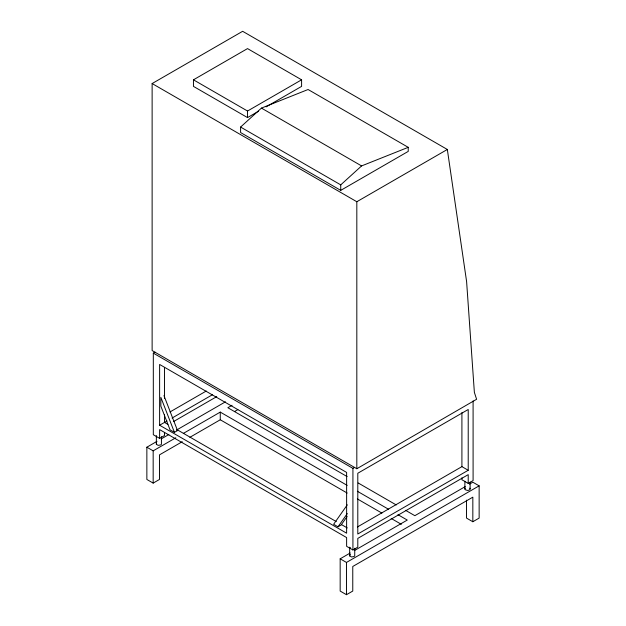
<?xml version="1.0" encoding="UTF-8"?>
<svg xmlns="http://www.w3.org/2000/svg" width="626" height="626" viewBox="0 0 626 626"><rect width="100%" height="100%" fill="white"/><g stroke="black" fill="none" stroke-linecap="round" stroke-linejoin="round"><path stroke-width="0.94" d="M157.001 441.346L146.86 447.207L146.86 479.461L153.167 483.1L159.466 479.461L159.466 454.875L182.26 441.713M153.167 483.1L153.167 450.845L146.86 447.207M155.013 352.148L153.315 353.127L153.315 434.726L159.622 438.357L164.497 435.547L164.497 432.629M159.622 438.357L159.622 429.608L346.624 537.57L346.624 546.326L352.923 549.964L357.798 547.147L357.798 538.399L468.217 474.649L468.217 483.405L473.092 480.588L473.092 400.93M159.622 425.226L159.622 364.457L346.624 472.427L346.624 533.195L159.622 425.226L167.025 420.954M164.497 414.702L164.497 422.417L167.878 424.365M164.497 398.3L164.497 367.431M189.866 437.324L220.266 419.772L220.266 412.104L347.187 485.385M161.453 436.658L161.43 444.249L160.726 444.937L158.175 445.36L156.351 444.311L156.383 443.529M354.762 548.259L354.731 555.857L354.034 556.545L351.483 556.968L349.66 555.911L350.388 554.44M347.305 504.822L333.635 524.275L338.009 526.802L341.107 525.011L347.125 516.45M338.009 526.802L347.305 513.57M240.595 127.055L261.441 108.102L308.086 89.51L408.23 147.329L408.23 151.398L340.74 190.367L240.595 132.548L240.595 127.055L340.74 184.873L340.74 190.367M340.74 184.873L361.585 165.921L408.23 147.329M152.126 83.555L242.645 31.3L447.332 149.473L466.605 281.598L474.367 392.353L476.597 399.278L356.82 468.733L152.126 350.552L152.126 83.555L356.82 201.736L447.332 149.473M258.515 111.256L247.528 117.594L193.457 86.38L193.457 79.815L247.528 48.593L301.599 79.815L301.599 86.38L266.113 106.866M193.457 79.815L247.528 111.029L301.599 79.815M169.99 411.963L206.236 391.039M172.08 418.035L212.535 394.677M173.762 421.439L216.752 396.618M161.226 438.912L168.832 434.522M176.438 430.125L225.454 401.829M174.427 432.355L160.851 397.369L160.851 406.125L170.045 429.827L174.427 432.355L177.526 430.571L163.949 395.577M153.167 450.845L175.812 437.77M183.355 433.411L220.266 412.104M232.05 405.296L227.848 407.722L347.156 476.605M234.515 411.548L237.849 409.623M153.315 353.127L352.923 468.365L354.613 467.387M357.399 526.975L461.91 466.636L468.217 470.275L468.217 409.506L357.798 473.248L357.798 534.017L468.217 470.275M469.477 484.148L472.833 482.208L479.14 485.846L479.14 518.101L472.833 521.74L472.833 497.161L352.767 566.483L352.767 591.061L346.468 594.7L340.168 591.061L340.168 558.807L350.231 552.993M354.426 550.575L407.268 520.065L397.964 514.697M465.274 486.582L414.85 515.691L405.538 510.315M340.168 558.807L346.468 562.445L479.14 485.846M261.441 108.102L361.585 165.921M468.217 483.405L461.91 479.766L461.91 477.818M472.833 521.74L466.534 518.101L466.534 500.143M358.158 482.959L396.235 504.939M357.344 491.246L388.652 509.321M220.266 419.772L347.187 493.053M357.344 498.914L381.883 513.085M391.187 518.453L401.344 524.322M177.189 429.741L336.264 521.583M341.342 524.518L347.266 527.937M350.317 547.828L349.66 547.163L349.66 555.911M469.805 488.147L470.126 488.906A2.754 1.588 0 0 1 467.442 490.448L465.196 489.712L464.875 488.961L464.875 481.175M470.126 482.09L470.126 488.906M461.91 412.62L461.91 466.636M356.82 201.736L356.82 468.733M352.923 468.365L352.923 549.964M346.468 562.445L346.468 594.7M247.528 111.029L247.528 117.594M156.351 435.555L156.351 444.311M464.875 488.961A2.754 1.588 0 0 1 465.259 488.194"/></g></svg>
